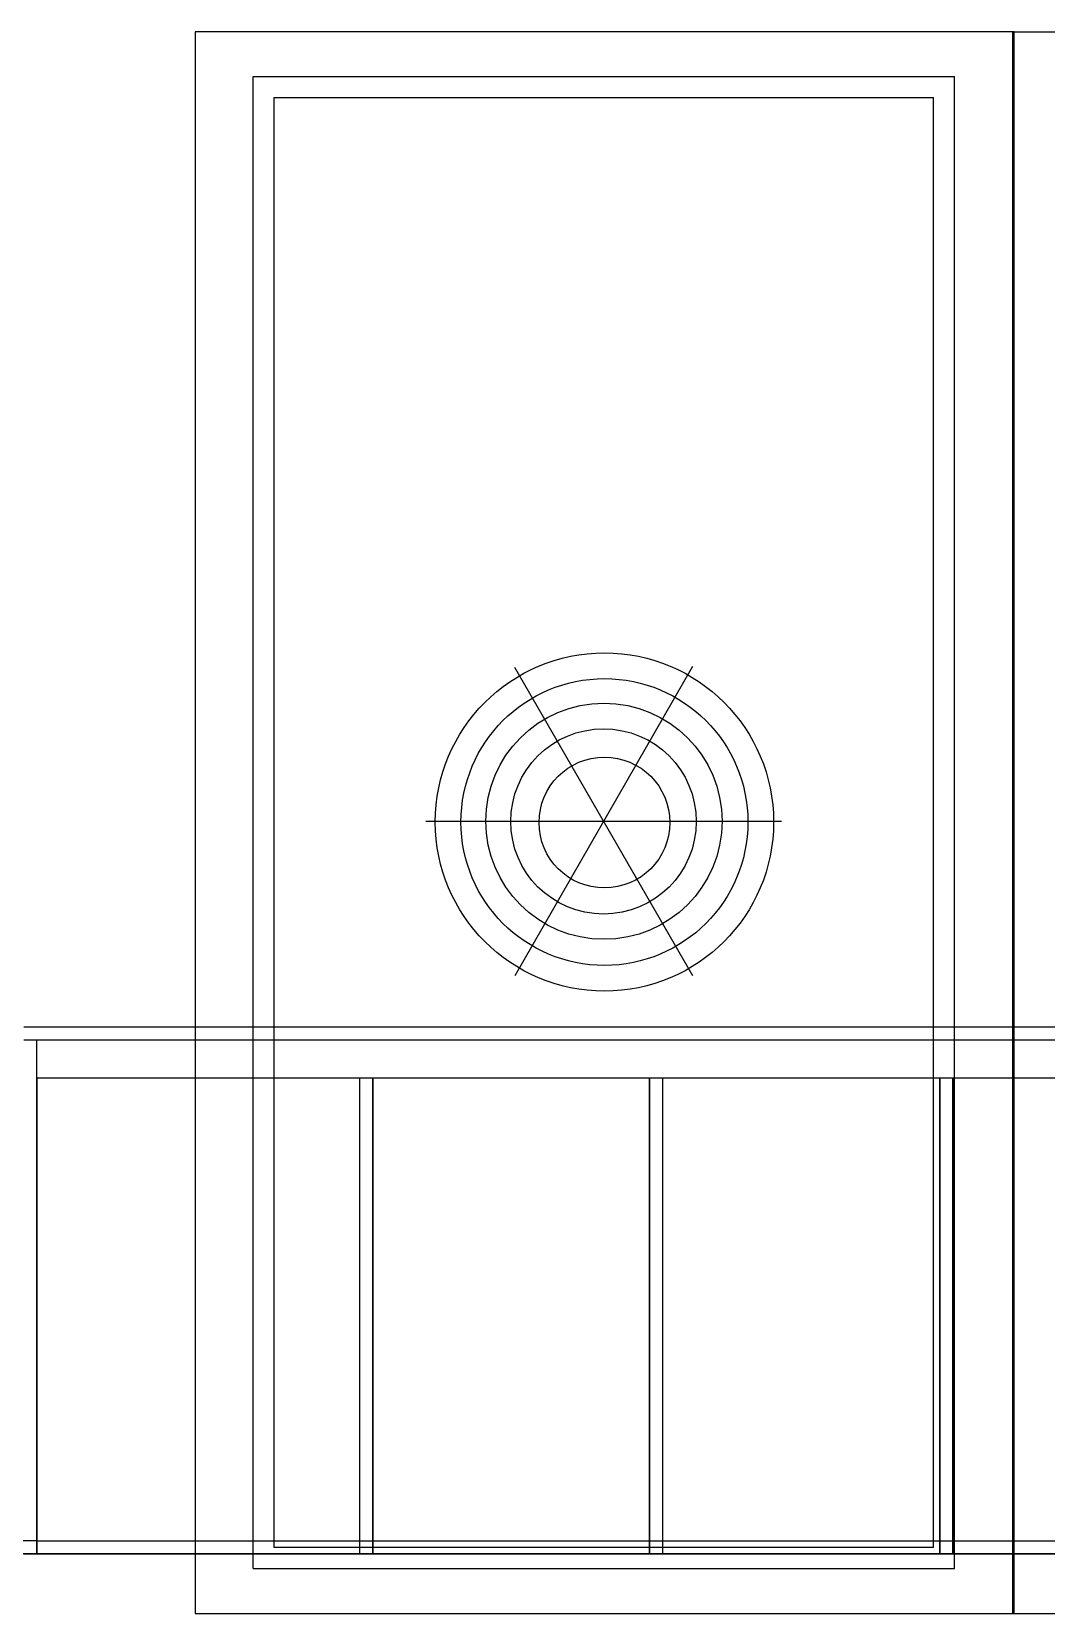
# Model space of a CAD drawing. Header units: inches. Extents: x 0 to 54693, y 0 to 31146.
# Drawn here: x 48159 to 48929, y 7498 to 8698 of the extents above; entities that cross this region are included whole.
import ezdxf
from ezdxf.lldxf.tags import DXFTag

# ---------------------------------------------------------------- set-up
doc = ezdxf.new("R2010")
doc.units = ezdxf.units.IN
doc.header["$MEASUREMENT"] = 0
doc.layers.add('Added', color=3, linetype='Continuous')
tags = doc.linetypes.add('fein_strichliert', pattern=[4, 1, -2, 1]).pattern_tags.tags
tags[8:9] = [DXFTag(74, 4), DXFTag(75, 0), DXFTag(340, '0'), DXFTag(46, 0.0), DXFTag(50, 0.0), DXFTag(44, 0.0), DXFTag(45, 0.0)]
tags[6:7] = [DXFTag(74, 4), DXFTag(75, 0), DXFTag(340, '0'), DXFTag(46, 0.0), DXFTag(50, 0.0), DXFTag(44, 0.0), DXFTag(45, 0.0)]
tags[4:5] = [DXFTag(74, 4), DXFTag(75, 0), DXFTag(340, '0'), DXFTag(46, 0.0), DXFTag(50, 0.0), DXFTag(44, 0.0), DXFTag(45, 0.0)]

msp = doc.modelspace()

# ---------------------------------------------------------------- linework, layer by layer
at = {"layer": 'Added', "linetype": 'fein_strichliert', "lineweight": -2, "ltscale": 0.18}
for p, q in [((48904.2, 8698.3), (48283.2, 8698.3)), ((48283.2, 8698.3), (48283.2, 7498.3)), ((48903.2, 7498.3), (48903.2, 8698.3)), ((48903.2, 8698.3), (50103.2, 8698.3)), ((48904.2, 7498.3), (48904.2, 8698.3)), ((48283.2, 7498.3), (48904.2, 7498.3)), ((48903.2, 7498.3), (50103.2, 7498.3))]:
    msp.add_line(p, q, dxfattribs=at)
at = {"layer": 'Added', "linetype": 'ByBlock', "lineweight": -2, "ltscale": 0.18}
for p, q in [((48327.2, 7532.3), (48327.2, 8664.3)), ((48327.2, 8664.3), (48859.2, 8664.3)), ((48859.2, 7532.3), (48859.2, 8664.3)), ((48343.2, 7548.3), (48343.2, 8648.3)), ((48343.2, 8648.3), (48843.2, 8648.3)), ((48843.2, 7548.3), (48843.2, 8648.3)), ((48660.5, 8216.8), (48525.7, 7981.9)), ((48660.7, 7982), (48525.7, 8215.8)), ((48458.2, 8099.3), (48728, 8099.3)), ((48843.2, 7548.3), (48343.2, 7548.3)), ((48327.2, 7532.3), (48859.2, 7532.3))]:
    msp.add_line(p, q, dxfattribs=at)
at = {"layer": 'Added', "linetype": 'Continuous', "lineweight": -2, "ltscale": 0.18}
for p, q in [((48153.2, 7943.4), (50653.2, 7943.4)), ((48153.2, 7933.4), (48163.2, 7933.4)), ((48163.2, 7933.4), (50643.2, 7933.4)), ((48163.2, 7553.4), (48163.2, 7933.4)), ((50643.2, 7904.4), (48163.2, 7904.4)), ((48163.2, 7904.4), (48163.2, 7543.4)), ((48163.2, 7543.4), (48163.2, 7904.4)), ((50643.2, 7904.4), (48163.2, 7904.4)), ((48417.9, 7904.4), (48407.9, 7904.4)), ((48407.9, 7904.4), (48407.9, 7543.4)), ((48407.9, 7904.4), (48407.9, 7543.4)), ((48417.9, 7904.4), (48417.9, 7543.4)), ((48417.9, 7543.4), (48417.9, 7904.4)), ((48627.9, 7543.4), (48627.9, 7904.4)), ((48637.9, 7904.4), (48627.9, 7904.4)), ((48627.9, 7904.4), (48627.9, 7543.4)), ((48637.9, 7543.4), (48637.9, 7904.4)), ((48637.9, 7543.4), (48637.9, 7904.4)), ((48857.9, 7904.4), (48847.9, 7904.4)), ((48847.9, 7904.4), (48847.9, 7543.4)), ((48847.9, 7543.4), (48847.9, 7904.4)), ((48857.9, 7904.4), (48857.9, 7543.4)), ((48857.9, 7543.4), (48857.9, 7904.4)), ((48163.2, 7553.4), (47853.2, 7553.4)), ((48163.2, 7553.4), (50643.2, 7553.4)), ((50653.2, 7543.4), (47753.2, 7543.4)), ((48153.2, 7543.4), (50653.2, 7543.4)), ((48407.9, 7543.4), (48417.9, 7543.4)), ((48627.9, 7543.4), (48637.9, 7543.4)), ((48847.9, 7543.4), (48857.9, 7543.4))]:
    msp.add_line(p, q, dxfattribs=at)
at = {"layer": 'Added', "linetype": 'ByBlock', "lineweight": -2, "ltscale": 0.18}
for centre, radius in [((48593.6, 8098.7), 128.3), ((48593.6, 8098.7), 108.8), ((48593.2, 8099.3), 89.6), ((48592.9, 8099.1), 70.3), ((48593.6, 8098.3), 49.6)]:
    msp.add_circle(centre, radius, dxfattribs=at)

doc.saveas('drawing.dxf')
